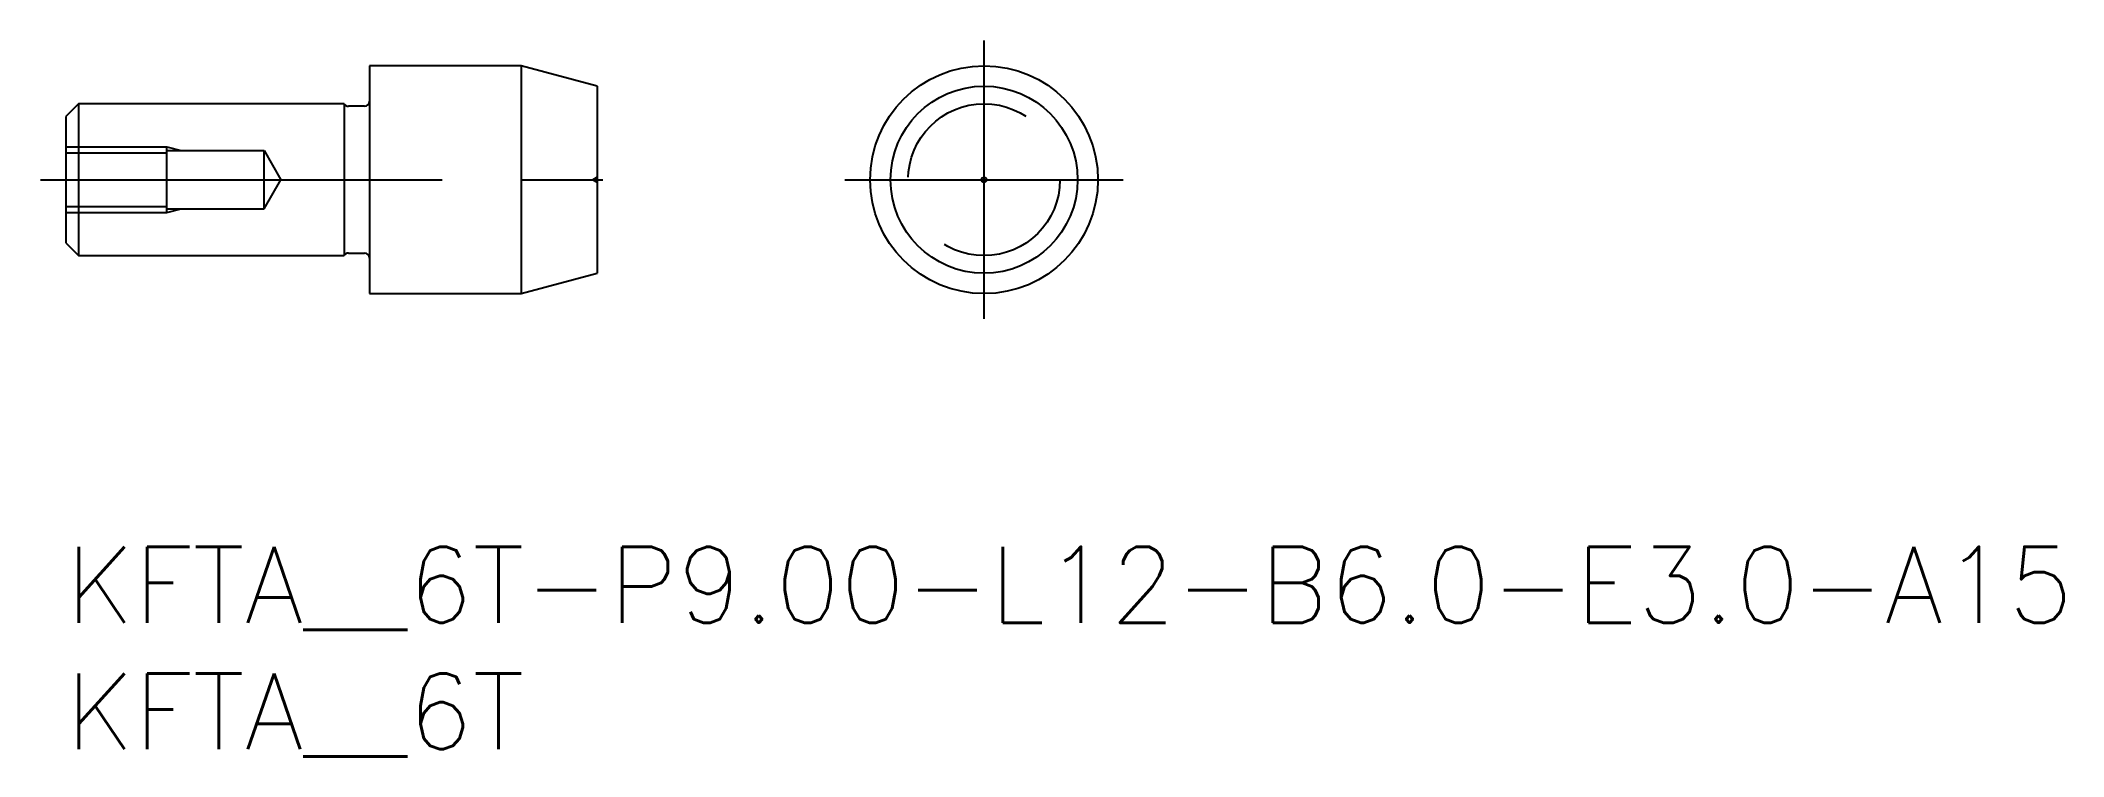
# Model space of a CAD drawing. Extents: x -1 to 78.9, y -8.3 to 20.
import ezdxf

# ---------------------------------------------------------------- set-up
doc = ezdxf.new("R2010")
doc.units = 0
doc.header["$LTSCALE"] = 0.5
doc.linetypes.add('CENTER', pattern=[50.8, 31.75, -6.35, 6.35, -6.35])
doc.linetypes.add('DASHED', pattern=[19.05, 12.7, -6.35])
for name, color, linetype in [('MSM_CENTER', 1, 'CENTER'), ('MSM_CONTINUOUS', 7, 'CONTINUOUS'), ('MSM_DASHED', 4, 'DASHED'), ('MSM_PART_NUMBER', 7, 'CONTINUOUS')]:
    doc.layers.add(name, color=color, linetype=linetype)
doc.styles.get("Standard").update_dxf_attribs({"font": 'txt.shx', "height": 1, "bigfont": 'bigfont.shx'})

# ---------------------------------------------------------------- blocks, each defined once
blk = doc.blocks.new('*U20')
at = {"layer": 'MSM_PART_NUMBER'}
blk.add_text('KFTA__6T-P9.00-L12-B6.0-E3.0-A15', height=3, dxfattribs=at).set_placement((0, -3))
blk = doc.blocks.new('*U21')
at = {"layer": 'MSM_PART_NUMBER'}
blk.add_text('KFTA__6T', height=3, dxfattribs=at).set_placement((0, -8))

msp = doc.modelspace()

# ---------------------------------------------------------------- linework, layer by layer
at = {"layer": 'MSM_CENTER'}
for p, q in [((36.287, 9), (36.287, 20)), ((-1, 14.5), (22, 14.5)), ((30.787, 14.5), (41.787, 14.5))]:
    msp.add_line(p, q, dxfattribs=at)
at = {"layer": 'MSM_CONTINUOUS'}
for p, q in [((12, 19), (12, 10)), ((18, 19), (12, 19)), ((18, 19), (18, 10)), ((21, 18.196), (18, 19)), ((21, 18.196), (21, 10.804)), ((0.5, 17.5), (0, 17)), ((0, 17), (0, 12)), ((0.5, 17.5), (0.5, 11.5)), ((11, 17.5), (0.5, 17.5)), ((11, 17.5), (11, 11.5)), ((11.8, 17.4), (11.173, 17.4)), ((0, 12), (0.5, 11.5)), ((0.5, 11.5), (11, 11.5)), ((11.173, 11.6), (11.8, 11.6)), ((18, 10), (21, 10.804)), ((12, 10), (18, 10))]:
    msp.add_line(p, q, dxfattribs=at)
for radius in [4.5, 3.696, 0.1]:
    msp.add_circle((36.287, 14.5), radius, dxfattribs=at)
for centre, start, end in [((11.8, 17.6), 270, 0), ((11.173, 17.6), 210, 270), ((11.173, 11.4), 90, 150), ((11.8, 11.4), 0, 90)]:
    msp.add_arc(centre, 0.2, start, end, dxfattribs=at)
at = {"layer": 'MSM_DASHED'}
for p, q in [((0, 15.8), (4, 15.8)), ((0, 15.556), (4, 15.556)), ((4, 13.2), (4, 15.8)), ((4, 15.8), (4.554, 15.65)), ((4, 15.65), (7.836, 15.65)), ((7.836, 13.35), (7.836, 15.65)), ((7.836, 15.65), (8.5, 14.5)), ((7.836, 13.35), (8.5, 14.5)), ((21, 14.6), (20.827, 14.5)), ((20.827, 14.5), (21, 14.4)), ((0, 13.444), (4, 13.444)), ((0, 13.2), (4, 13.2)), ((4, 13.2), (4.554, 13.35)), ((4, 13.35), (7.836, 13.35))]:
    msp.add_line(p, q, dxfattribs=at)
msp.add_circle((36.287, 14.5), 3, dxfattribs=at)

# ---------------------------------------------------------------- block references
at = {"layer": 'MSM_CONTINUOUS'}
for name in ['*U20', '*U21']:
    msp.add_blockref(name, (0, 0), dxfattribs=at)

doc.saveas('drawing.dxf')
